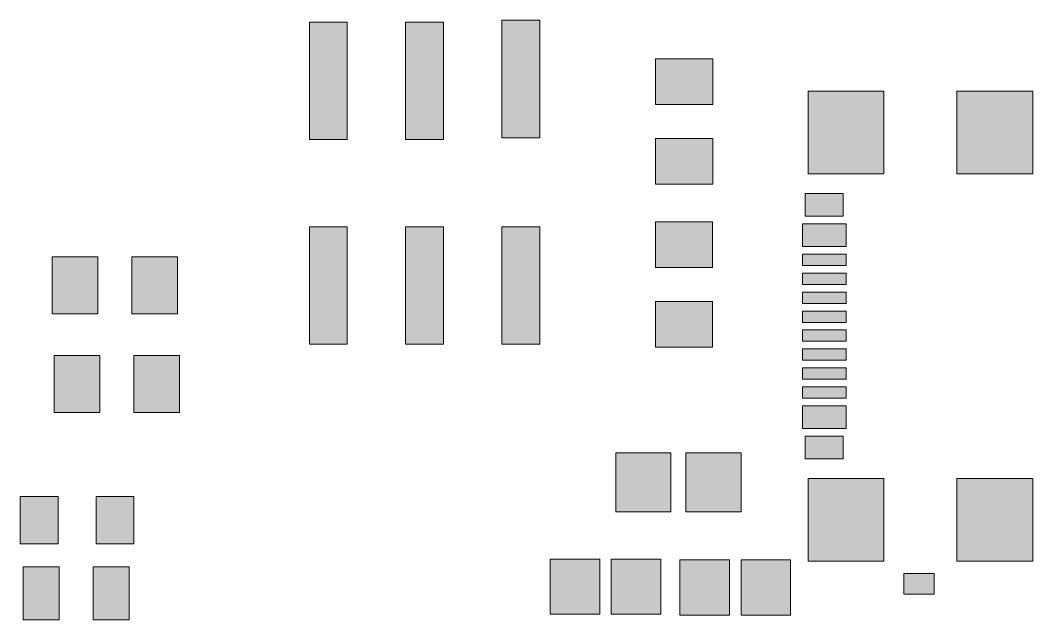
# Model space of a CAD drawing. Header units: millimetres. Extents: x 330.5 to 347.8, y 183.3 to 198.
# Drawn here: x 338.41 to 347.84, y 191.7 to 197.29 of the extents above; entities that cross this region are included whole.
import ezdxf

# ---------------------------------------------------------------- set-up
doc = ezdxf.new("R2010")
doc.units = ezdxf.units.MM
doc.header["$MEASUREMENT"] = 0
doc.layers.get('0').update_dxf_attribs({"lineweight": 0})

msp = doc.modelspace()

# ---------------------------------------------------------------- hatches: boundary and pattern name
at = {"true_color": 0x000000, "transparency": 33554687}
for points in [[(343.2455, 196.1938), (342.8928, 196.1938), (342.8928, 197.2874), (343.2455, 197.2874)], [(341.4534, 196.1762), (341.1006, 196.1762), (341.1006, 197.2698), (341.4534, 197.2698)], [(342.3495, 196.1762), (341.9967, 196.1762), (341.9967, 197.2698), (342.3495, 197.2698)], [(344.3242, 196.5023), (344.3242, 196.9279), (344.8562, 196.9279), (344.8562, 196.5023)], [(345.745, 195.8569), (345.745, 196.626), (346.4505, 196.626), (346.4505, 195.8569)], [(347.1314, 195.8569), (347.1314, 196.626), (347.8369, 196.626), (347.8369, 195.8569)], [(344.3242, 195.7609), (344.3242, 196.1865), (344.8562, 196.1865), (344.8562, 195.7609)], [(345.7185, 195.4618), (345.7185, 195.6735), (346.0713, 195.6735), (346.0713, 195.4618)], [(344.8557, 195.4104), (344.8557, 194.9847), (344.3236, 194.9847), (344.3236, 195.4104)], [(345.6921, 195.1796), (345.6921, 195.3913), (346.0977, 195.3913), (346.0977, 195.1796)], [(341.4534, 194.2712), (341.1006, 194.2712), (341.1006, 195.3648), (341.4534, 195.3648)], [(342.3495, 194.2712), (341.9967, 194.2712), (341.9967, 195.3648), (342.3495, 195.3648)], [(343.2455, 194.2712), (342.8928, 194.2712), (342.8928, 195.3648), (343.2455, 195.3648)], [(345.6921, 195.0032), (345.6921, 195.109), (346.0977, 195.109), (346.0977, 195.0032)], [(339.1312, 194.552), (338.7056, 194.552), (338.7056, 195.084), (339.1312, 195.084)], [(339.8727, 194.552), (339.447, 194.552), (339.447, 195.084), (339.8727, 195.084)], [(345.6921, 194.8268), (345.6921, 194.9327), (346.0977, 194.9327), (346.0977, 194.8268)], [(345.6921, 194.6504), (345.6921, 194.7563), (346.0977, 194.7563), (346.0977, 194.6504)], [(344.8557, 194.6689), (344.8557, 194.2433), (344.3236, 194.2433), (344.3236, 194.6689)], [(345.6921, 194.474), (345.6921, 194.5799), (346.0977, 194.5799), (346.0977, 194.474)], [(345.6921, 194.2977), (345.6921, 194.4035), (346.0977, 194.4035), (346.0977, 194.2977)], [(339.1489, 193.6347), (338.7232, 193.6347), (338.7232, 194.1668), (339.1489, 194.1668)], [(339.8903, 193.6347), (339.4647, 193.6347), (339.4647, 194.1668), (339.8903, 194.1668)], [(345.6921, 194.1213), (345.6921, 194.2271), (346.0977, 194.2271), (346.0977, 194.1213)], [(345.6921, 193.9449), (345.6921, 194.0507), (346.0977, 194.0507), (346.0977, 193.9449)], [(345.6921, 193.7685), (345.6921, 193.8743), (346.0977, 193.8743), (346.0977, 193.7685)], [(345.6921, 193.4863), (345.6921, 193.6979), (346.0977, 193.6979), (346.0977, 193.4863)], [(345.7185, 193.204), (345.7185, 193.4157), (346.0713, 193.4157), (346.0713, 193.204)], [(344.4668, 192.7091), (343.9535, 192.7091), (343.9535, 193.2581), (344.4668, 193.2581)], [(345.1199, 192.7091), (344.6066, 192.7091), (344.6066, 193.2581), (345.1199, 193.2581)], [(345.745, 192.2515), (345.745, 193.0206), (346.4505, 193.0206), (346.4505, 192.2515)], [(347.1314, 192.2515), (347.1314, 193.0206), (347.8369, 193.0206), (347.8369, 192.2515)], [(338.4072, 192.8513), (338.76, 192.8513), (338.76, 192.4103), (338.4072, 192.4103)], [(339.1127, 192.8513), (339.4655, 192.8513), (339.4655, 192.4103), (339.1127, 192.4103)], [(338.4336, 192.1986), (338.7688, 192.1986), (338.7688, 191.7047), (338.4336, 191.7047)], [(339.0863, 192.1986), (339.4214, 192.1986), (339.4214, 191.7047), (339.0863, 191.7047)], [(343.8035, 191.7566), (343.3432, 191.7566), (343.3432, 192.2703), (343.8035, 192.2703)], [(344.372, 191.7566), (343.9117, 191.7566), (343.9117, 192.2703), (344.372, 192.2703)], [(344.5515, 192.2615), (345.0117, 192.2615), (345.0117, 191.7477), (344.5515, 191.7477)], [(345.12, 192.2615), (345.5803, 192.2615), (345.5803, 191.7477), (345.12, 191.7477)], [(346.918, 192.1369), (346.918, 191.9429), (346.6357, 191.9429), (346.6357, 192.1369)]]:
    msp.add_hatch(color=18, dxfattribs=at).paths.add_polyline_path(points)

# ---------------------------------------------------------------- linework, layer by layer
for points in [[(343.2455, 196.1938), (342.8928, 196.1938), (342.8928, 197.2874), (343.2455, 197.2874)], [(341.4534, 196.1762), (341.1006, 196.1762), (341.1006, 197.2698), (341.4534, 197.2698)], [(342.3495, 196.1762), (341.9967, 196.1762), (341.9967, 197.2698), (342.3495, 197.2698)], [(344.3242, 196.5023), (344.3242, 196.9279), (344.8562, 196.9279), (344.8562, 196.5023)], [(345.745, 195.8569), (345.745, 196.626), (346.4505, 196.626), (346.4505, 195.8569)], [(347.1314, 195.8569), (347.1314, 196.626), (347.8369, 196.626), (347.8369, 195.8569)], [(344.3242, 195.7609), (344.3242, 196.1865), (344.8562, 196.1865), (344.8562, 195.7609)], [(345.7185, 195.4618), (345.7185, 195.6735), (346.0713, 195.6735), (346.0713, 195.4618)], [(344.8557, 195.4104), (344.8557, 194.9847), (344.3236, 194.9847), (344.3236, 195.4104)], [(345.6921, 195.1796), (345.6921, 195.3913), (346.0977, 195.3913), (346.0977, 195.1796)], [(341.4534, 194.2712), (341.1006, 194.2712), (341.1006, 195.3648), (341.4534, 195.3648)], [(342.3495, 194.2712), (341.9967, 194.2712), (341.9967, 195.3648), (342.3495, 195.3648)], [(343.2455, 194.2712), (342.8928, 194.2712), (342.8928, 195.3648), (343.2455, 195.3648)], [(345.6921, 195.0032), (345.6921, 195.109), (346.0977, 195.109), (346.0977, 195.0032)], [(339.1312, 194.552), (338.7056, 194.552), (338.7056, 195.084), (339.1312, 195.084)], [(339.8727, 194.552), (339.447, 194.552), (339.447, 195.084), (339.8727, 195.084)], [(345.6921, 194.8268), (345.6921, 194.9327), (346.0977, 194.9327), (346.0977, 194.8268)], [(345.6921, 194.6504), (345.6921, 194.7563), (346.0977, 194.7563), (346.0977, 194.6504)], [(344.8557, 194.6689), (344.8557, 194.2433), (344.3236, 194.2433), (344.3236, 194.6689)], [(345.6921, 194.474), (345.6921, 194.5799), (346.0977, 194.5799), (346.0977, 194.474)], [(345.6921, 194.2977), (345.6921, 194.4035), (346.0977, 194.4035), (346.0977, 194.2977)], [(339.1489, 193.6347), (338.7232, 193.6347), (338.7232, 194.1668), (339.1489, 194.1668)], [(339.8903, 193.6347), (339.4647, 193.6347), (339.4647, 194.1668), (339.8903, 194.1668)], [(345.6921, 194.1213), (345.6921, 194.2271), (346.0977, 194.2271), (346.0977, 194.1213)], [(345.6921, 193.9449), (345.6921, 194.0507), (346.0977, 194.0507), (346.0977, 193.9449)], [(345.6921, 193.7685), (345.6921, 193.8743), (346.0977, 193.8743), (346.0977, 193.7685)], [(345.6921, 193.4863), (345.6921, 193.6979), (346.0977, 193.6979), (346.0977, 193.4863)], [(345.7185, 193.204), (345.7185, 193.4157), (346.0713, 193.4157), (346.0713, 193.204)], [(344.4668, 192.7091), (343.9535, 192.7091), (343.9535, 193.2581), (344.4668, 193.2581)], [(345.1199, 192.7091), (344.6066, 192.7091), (344.6066, 193.2581), (345.1199, 193.2581)], [(345.745, 192.2515), (345.745, 193.0206), (346.4505, 193.0206), (346.4505, 192.2515)], [(347.1314, 192.2515), (347.1314, 193.0206), (347.8369, 193.0206), (347.8369, 192.2515)], [(338.4072, 192.8513), (338.76, 192.8513), (338.76, 192.4103), (338.4072, 192.4103)], [(339.1127, 192.8513), (339.4655, 192.8513), (339.4655, 192.4103), (339.1127, 192.4103)], [(338.4336, 192.1986), (338.7688, 192.1986), (338.7688, 191.7047), (338.4336, 191.7047)], [(339.0863, 192.1986), (339.4214, 192.1986), (339.4214, 191.7047), (339.0863, 191.7047)], [(343.8035, 191.7566), (343.3432, 191.7566), (343.3432, 192.2703), (343.8035, 192.2703)], [(344.372, 191.7566), (343.9117, 191.7566), (343.9117, 192.2703), (344.372, 192.2703)], [(344.5515, 192.2615), (345.0117, 192.2615), (345.0117, 191.7477), (344.5515, 191.7477)], [(345.12, 192.2615), (345.5803, 192.2615), (345.5803, 191.7477), (345.12, 191.7477)], [(346.918, 192.1369), (346.918, 191.9429), (346.6357, 191.9429), (346.6357, 192.1369)]]:
    msp.add_lwpolyline(points, close=True)

doc.saveas('drawing.dxf')
